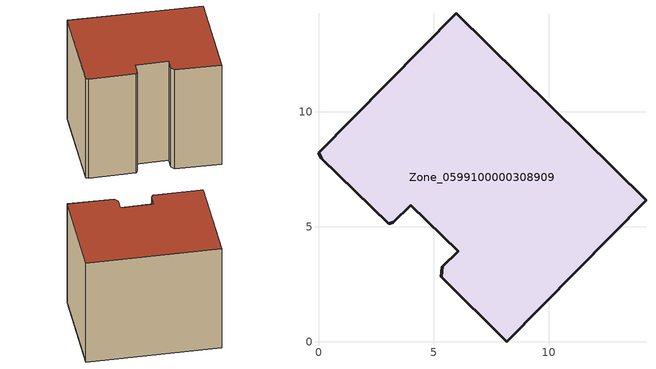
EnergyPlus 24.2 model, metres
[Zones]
Zone_0599100000308909
 floor ground (C_G): 6.07,3.94 4,5.94 3.24,5.19 3.06,5.13 0.12,7.98 0,8.21 5.99,14.29 14.23,6.16 8.17,0 5.34,2.84 5.38,3.27 z0
 wall outside (C_F): 5.99,14.29 0,8.21 0.12,7.98 3.06,5.13 3.24,5.19 4,5.94 6.07,3.94 5.38,3.27 5.34,2.84 8.17,0 14.23,6.16 5.99,14.29 z0:10.24
 roof outside (C_R): 3.24,5.19 4,5.94 6.07,3.94 5.38,3.27 5.34,2.84 8.17,0 14.23,6.16 5.99,14.29 0,8.21 0.12,7.98 3.06,5.13 z10.24
[BUILDING]
Pand.0599100000308909: North Axis=0; Terrain=City; Loads Convergence Tolerance Value=0.04; Temperature Convergence Tolerance Value=0.4; Solar Distribution=FullExterior; Maximum Number of Warmup Days=25; Minimum Number of Warmup Days=1
[Site:Location]
Rotterdam.The.Hague.AP_ZH_NLD Design_Conditions: Latitude=51.96; Longitude=4.45; Time Zone=1; Elevation=-4.5
[SITE:GROUNDTEMPERATURE:BUILDINGSURFACE]
18, 18, 18, 18, 18, 18, 18, 18, 18, 18, 18, 18
[MATERIAL] Thermal Absorptance=0.9; Solar Absorptance=0.7; Visible Absorptance=0.7
Name | Roughness | Thickness | Conductivity | Density | Specific Heat
G.TI.1946 | MediumSmooth | 0.15 | 1 | 540 | 1210
F.TI.1946 | Rough | 0.3 | 0.857143 | 1920 | 840
R.TI.1946 | MediumRough | 0.2 | 0.1 | 1500 | 1000
[CONSTRUCTION]
C_G: G.TI.1946
C_F: F.TI.1946
C_R: R.TI.1946
[ZONE]
Zone_0599100000308909: Type=1; Multiplier=1; Ceiling Height=Autocalculate; Volume=Autocalculate; Floor Area=autocalculate; Part of Total Floor Area=Yes
[ZONEINFILTRATION:DESIGNFLOWRATE]
Infil_Zone_0599100000308909: Zone or ZoneList or Space or SpaceList=Zone_0599100000308909; Schedule=AlwaysOn; Design Flow Rate Calculation Method=Flow/Area; Flow Rate per Floor Area=0.003; Constant Term Coefficient=1; Temperature Term Coefficient=0; Velocity Term Coefficient=0; Velocity Squared Term Coefficient=0
[HVACTEMPLATE:ZONE:IDEALLOADSAIRSYSTEM]
Zone_0599100000308909: Maximum Heating Supply Air Temperature=50; Minimum Cooling Supply Air Temperature=13; Maximum Heating Supply Air Humidity Ratio=0.0156; Minimum Cooling Supply Air Humidity Ratio=0.0077; Heating Limit=NoLimit; Cooling Limit=NoLimit; Dehumidification Control Type=ConstantSensibleHeatRatio; Cooling Sensible Heat Ratio=0.7; Dehumidification Setpoint=60; Humidification Control Type=None; Humidification Setpoint=30; Outdoor Air Method=None; Outdoor Air Flow Rate per Person=0.00944; Outdoor Air Flow Rate per Zone Floor Area=0; Outdoor Air Flow Rate per Zone=0; Demand Controlled Ventilation Type=None; Outdoor Air Economizer Type=NoEconomizer; Heat Recovery Type=None; Sensible Heat Recovery Effectiveness=0.7; Latent Heat Recovery Effectiveness=0.65
[ZONECONTROL:THERMOSTAT]
ThermostatControl_Zone_0599100000308909: Zone or ZoneList=Zone_0599100000308909; Control Type Schedule=DualSetpointControlType; Control 1=Thermostat_Zone_0599100000308909; Temperature Difference Between Cutout And Setpoint=0
[THERMOSTATSETPOINT:DUALSETPOINT]
Thermostat_Zone_0599100000308909: Heating Setpoint Temperature Schedule=HeatingSetpoint_Zone_0599100000308909; Cooling Setpoint Temperature Schedule=CoolingSetpoint_Zone_0599100000308909
[SCHEDULE:COMPACT]
HeatingSetpoint_Zone_0599100000308909: Through: 12/31, For: AllDays, Until: 24:00, 21
CoolingSetpoint_Zone_0599100000308909: Through: 12/31, For: AllDays, Until: 24:00, 24
DualSetpointControlType: Through: 12/31, For: AllDays, Until: 24:00, 4
AlwaysOn: Through: 12/31, For: AllDays, Until: 24:00, 1
